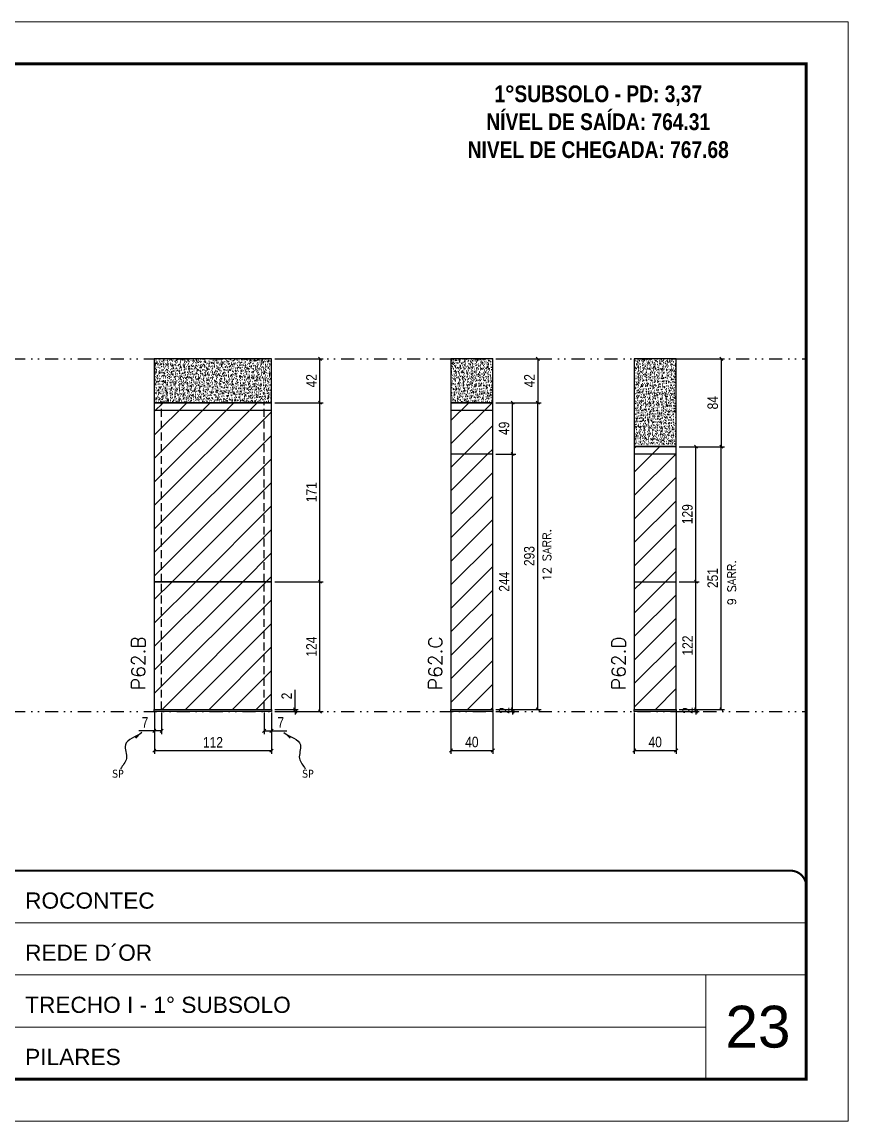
# Model space of a CAD drawing. Extents: x 2949 to 9230, y 1140 to 12527.
# Drawn here: x 6828 to 7618, y 5734 to 6784 of the extents above; entities that cross this region are included whole.
import ezdxf

# ---------------------------------------------------------------- set-up
doc = ezdxf.new("R2010")
doc.units = 0
for name, pattern in [('CONTINUO', [0]), ('DASHED', [0.75, 0.5, -0.25]), ('DIVIDE2', [0.625, 0.25, -0.125, 0, -0.125, 0, -0.125]), ('HIDDEN', [0.375, 0.25, -0.125])]:
    doc.linetypes.add(name, pattern=pattern)
for name, color, linetype, lineweight in [('CARIMBO', 255, 'Continuous', 9), ('Folhas', 255, 'Continuous', 9), ('Hachura', 251, 'Continuous', 9), ('SARRAFO DE PRESSAO', 251, 'DASHED', 9), ('Texto Seção', 7, 'Continuous', 15)]:
    doc.layers.add(name, color=color, linetype=linetype, lineweight=lineweight)
for name, color, linetype in [('COTA', 241, 'Continuous'), ('NOMENCLATURA', 7, 'Continuous'), ('Nível', 160, 'Continuous'), ('Painéis', 200, 'Continuous'), ('SARR_2.2x7', 40, 'Continuous'), ('Sarrafo de Pressão', 42, 'HIDDEN'), ('texto', 7, 'Continuous')]:
    doc.layers.add(name, color=color, linetype=linetype)
doc.styles.add('ARIAL', font='arial.ttf')
doc.styles.add('COTA TECNICA', font='techl___.ttf', dxfattribs={"height": 10})
doc.styles.add('COTA TECNICA-50', font='techl___.ttf', dxfattribs={"height": 10})
doc.styles.add('REGUA-120', font='ROMANS.shx', dxfattribs={"height": 15})
doc.styles.add('ROMANC', font='techb___.ttf', dxfattribs={"height": 2.5})
doc.styles.add('ROMANS', font='romans.shx')
doc.styles.get("Standard").update_dxf_attribs({"font": 'arial.ttf'})
doc.dimstyles.new('COTA PAINEL-50', dxfattribs={"dimtxt": 10, "dimasz": 3, "dimexe": 3, "dimexo": 3, "dimgap": 3, "dimtad": 1, "dimdec": 1, "dimzin": 12, "dimdsep": 46, "dimtxsty": 'COTA TECNICA-50', "dimblk1": 'OBLIQUE', "dimblk2": 'OBLIQUE', "dimsah": 1, "dimcen": 0.9, "dimclrd": 4, "dimclre": 4, "dimclrt": 240, "dimadec": 1, "dimazin": 3, "dimtfac": 1, "dimtdec": 1, "dimtmove": 0, "dimatfit": 3, "dimfxl": 1, "dimtolj": 1, "dimtzin": 12, "dimarcsym": 0})
doc.dimstyles.new('PAINEL', dxfattribs={"dimtxt": 10, "dimasz": 3, "dimexe": 3, "dimexo": 3, "dimgap": 3, "dimtad": 1, "dimdec": 1, "dimzin": 12, "dimdsep": 46, "dimtxsty": 'COTA TECNICA', "dimblk1": 'OBLIQUE', "dimblk2": 'OBLIQUE', "dimsah": 1, "dimcen": 0.9, "dimclrd": 4, "dimclre": 4, "dimclrt": 240, "dimadec": 1, "dimazin": 3, "dimtfac": 1, "dimtdec": 1, "dimtmove": 0, "dimatfit": 3, "dimfxl": 1, "dimtolj": 1, "dimtzin": 12, "dimarcsym": 0})
doc.dimstyles.get("Standard").update_dxf_attribs({"dimtxt": 0.18, "dimasz": 0.18, "dimexe": 0.18, "dimexo": 0.0625, "dimgap": 0.09, "dimtad": 0, "dimtih": 1, "dimtoh": 1, "dimdec": 4, "dimzin": 0, "dimdsep": 46, "dimtxsty": 'Standard', "dimcen": 0.09, "dimadec": 0, "dimazin": 0, "dimtfac": 1, "dimtdec": 4, "dimtofl": 0, "dimtmove": 0, "dimatfit": 3, "dimfxl": 1, "dimtolj": 1, "dimtzin": 0, "dimarcsym": 0})
pattern_1 = [(45, (-126071.967, -22713.47), (-11.2253202, 11.2253202), [])]

# ---------------------------------------------------------------- blocks, each defined once
blk = doc.blocks.new('9999999999')
at = {"color": 30, "linetype": 'CONTINUO'}
for p, q in [((98564.6, 34379.6), (99584, 34379.6)), ((98564.6, 34329.8), (99488, 34329.8)), ((99584, 34329.8), (99488, 34329.8)), ((99488, 34329.8), (99488, 34230.2)), ((98564.6, 34280), (99488, 34280))]:
    blk.add_line(p, q, dxfattribs=at)
at = {"color": 30, "linetype": 'CONTINUO', "const_width": 2}
blk.add_lwpolyline([(99584, 34230.2), (99584, 34414.4, 0.414214), (99569, 34429.4), (98229, 34429.4, 0.414214), (98214, 34414.4), (98214, 34245.2, 0.414214), (98229, 34230.2), (99584, 34230.2)], format="xyb", dxfattribs=at)
at = {"layer": 'Folhas'}
blk.add_lwpolyline([(98139, 34190.2), (99624, 34190.2), (99624, 35240.2), (98139, 35240.2)], close=True, dxfattribs=at)
at = {"layer": 'Folhas', "color": 30, "const_width": 3}
blk.add_lwpolyline([(98214, 34230.2), (99584, 34230.2), (99584, 35200.2), (98214, 35200.2)], close=True, dxfattribs=at)
at = {"color": 7, "linetype": 'Continuous', "ltscale": 5, "style": 'ARIAL'}
for s, height, p in [('ROCONTEC', 15.48, (98837.7, 34393.1)), ('REDE D´OR', 15.48, (98837.7, 34343.3)), ('TRECHO I - 1° SUBSOLO', 15.483, (98837.7, 34293.5)), ('PILARES', 15.48, (98837.7, 34243.7))]:
    blk.add_text(s, height=height, dxfattribs=at).set_placement(p)
blk = doc.blocks.new('_Oblique')
at = {"color": 0, "linetype": 'ByBlock', "lineweight": -2}
blk.add_line((-0.5, -0.5), (0.5, 0.5), dxfattribs=at)
blk = doc.blocks.new('*D1598')
at = {"layer": 'COTA', "color": 4, "lineweight": -2, "transparency": 16777216}
for p, q in [((7238.1, 6124.1), (7238.1, 6084.8)), ((7278.1, 6124.1), (7278.1, 6084.8)), ((7238.1, 6087.8), (7278.1, 6087.8))]:
    blk.add_line(p, q, dxfattribs=at)
at = {"layer": 'Defpoints', "color": 0, "transparency": 16777216}
for p in [(7238.1, 6127.1), (7278.1, 6127.1), (7278.1, 6087.8)]:
    blk.add_point(p, dxfattribs=at)
at = {"layer": 'COTA', "color": 4, "lineweight": -2, "transparency": 16777216, "xscale": 3, "yscale": 3, "zscale": 3, "rotation": 180}
blk.add_blockref('_Oblique', (7238.1, 6087.8), dxfattribs=at)
at = {"layer": 'COTA', "color": 4, "lineweight": -2, "transparency": 16777216, "xscale": 3, "yscale": 3, "zscale": 3}
blk.add_blockref('_Oblique', (7278.1, 6087.8), dxfattribs=at)
at = {"layer": 'COTA', "color": 240, "transparency": 16777216, "insert": (7258.1, 6095.9), "char_height": 10, "attachment_point": 5, "style": 'COTA TECNICA'}
blk.add_mtext('\\A1;40', dxfattribs=at)
blk = doc.blocks.new('*D1599')
at = {"layer": 'COTA', "color": 4, "lineweight": -2, "transparency": 16777216}
for p, q in [((7281.1, 6127.1), (7300, 6127.1)), ((7281.1, 6125.1), (7300, 6125.1)), ((7297, 6127.1), (7297, 6130.1)), ((7297, 6125.1), (7297, 6127.1)), ((7297, 6125.1), (7297, 6122.1))]:
    blk.add_line(p, q, dxfattribs=at)
at = {"layer": 'Defpoints', "color": 0, "transparency": 16777216}
for p in [(7278.1, 6127.1), (7278.1, 6125.1), (7297, 6127.1)]:
    blk.add_point(p, dxfattribs=at)
at = {"layer": 'COTA', "color": 4, "lineweight": -2, "transparency": 16777216, "xscale": 3, "yscale": 3, "zscale": 3}
for p, rotation in [((7297, 6127.1), 270), ((7297, 6125.1), 90)]:
    blk.add_blockref('_Oblique', p, dxfattribs=dict(at, rotation=rotation))
at = {"layer": 'COTA', "color": 240, "transparency": 16777216, "insert": (7289, 6126.1), "char_height": 10, "attachment_point": 5, "rotation": 90, "style": 'COTA TECNICA-50'}
blk.add_mtext('\\A1;2', dxfattribs=at)
blk = doc.blocks.new('*D2164')
at = {"layer": 'COTA', "color": 4, "linetype": 'ByBlock', "lineweight": -2, "transparency": 16777216}
for p, q in [((7281.1, 6462.1), (7324.2, 6462.1)), ((7321.2, 6462.1), (7321.2, 6420.1)), ((7281.1, 6420.1), (7324.2, 6420.1))]:
    blk.add_line(p, q, dxfattribs=at)
at = {"layer": 'Defpoints', "color": 0, "linetype": 'ByBlock', "transparency": 16777216}
for p in [(7278.1, 6462.1), (7278.1, 6420.1), (7321.2, 6420.1)]:
    blk.add_point(p, dxfattribs=at)
at = {"layer": 'COTA', "color": 4, "linetype": 'ByBlock', "lineweight": -2, "transparency": 16777216, "xscale": 3, "yscale": 3, "zscale": 3}
for p, rotation in [((7321.2, 6462.1), 90), ((7321.2, 6420.1), 270)]:
    blk.add_blockref('_Oblique', p, dxfattribs=dict(at, rotation=rotation))
at = {"layer": 'COTA', "color": 240, "linetype": 'ByBlock', "transparency": 16777216, "insert": (7313.1, 6441.1), "char_height": 10, "attachment_point": 5, "rotation": 90, "style": 'COTA TECNICA'}
blk.add_mtext('\\A1;42', dxfattribs=at)
blk = doc.blocks.new('*D2165')
at = {"layer": 'COTA', "color": 4, "linetype": 'ByBlock', "lineweight": -2, "transparency": 16777216}
for p, q in [((7281.1, 6420.1), (7324.2, 6420.1)), ((7321.2, 6127.1), (7321.2, 6420.1)), ((7281.1, 6127.1), (7324.2, 6127.1))]:
    blk.add_line(p, q, dxfattribs=at)
at = {"layer": 'Defpoints', "color": 0, "linetype": 'ByBlock', "transparency": 16777216}
for p in [(7278.1, 6420.1), (7321.2, 6420.1), (7278.1, 6127.1)]:
    blk.add_point(p, dxfattribs=at)
at = {"layer": 'COTA', "color": 4, "linetype": 'ByBlock', "lineweight": -2, "transparency": 16777216, "xscale": 3, "yscale": 3, "zscale": 3}
for p, rotation in [((7321.2, 6420.1), 90), ((7321.2, 6127.1), 270)]:
    blk.add_blockref('_Oblique', p, dxfattribs=dict(at, rotation=rotation))
at = {"layer": 'COTA', "color": 240, "linetype": 'ByBlock', "transparency": 16777216, "insert": (7313, 6273.6), "char_height": 10, "attachment_point": 5, "rotation": 90, "style": 'COTA TECNICA'}
blk.add_mtext('\\A1;293', dxfattribs=at)
blk = doc.blocks.new('*D1645')
at = {"layer": 'COTA', "color": 4, "lineweight": -2, "transparency": 16777216}
for p, q in [((7413.3, 6124.1), (7413.3, 6084.8)), ((7453.3, 6124.1), (7453.3, 6084.8)), ((7413.3, 6087.8), (7453.3, 6087.8))]:
    blk.add_line(p, q, dxfattribs=at)
at = {"layer": 'Defpoints', "color": 0, "transparency": 16777216}
for p in [(7413.3, 6127.1), (7453.3, 6127.1), (7453.3, 6087.8)]:
    blk.add_point(p, dxfattribs=at)
at = {"layer": 'COTA', "color": 4, "lineweight": -2, "transparency": 16777216, "xscale": 3, "yscale": 3, "zscale": 3, "rotation": 180}
blk.add_blockref('_Oblique', (7413.3, 6087.8), dxfattribs=at)
at = {"layer": 'COTA', "color": 4, "lineweight": -2, "transparency": 16777216, "xscale": 3, "yscale": 3, "zscale": 3}
blk.add_blockref('_Oblique', (7453.3, 6087.8), dxfattribs=at)
at = {"layer": 'COTA', "color": 240, "transparency": 16777216, "insert": (7433.3, 6095.9), "char_height": 10, "attachment_point": 5, "style": 'COTA TECNICA'}
blk.add_mtext('\\A1;40', dxfattribs=at)
blk = doc.blocks.new('*D1646')
at = {"layer": 'COTA', "color": 4, "lineweight": -2, "transparency": 16777216}
for p, q in [((7456.3, 6127.1), (7475.2, 6127.1)), ((7456.3, 6125.1), (7475.2, 6125.1)), ((7472.2, 6127.1), (7472.2, 6130.1)), ((7472.2, 6125.1), (7472.2, 6127.1)), ((7472.2, 6125.1), (7472.2, 6122.1))]:
    blk.add_line(p, q, dxfattribs=at)
at = {"layer": 'Defpoints', "color": 0, "transparency": 16777216}
for p in [(7453.3, 6127.1), (7453.3, 6125.1), (7472.2, 6127.1)]:
    blk.add_point(p, dxfattribs=at)
at = {"layer": 'COTA', "color": 4, "lineweight": -2, "transparency": 16777216, "xscale": 3, "yscale": 3, "zscale": 3}
for p, rotation in [((7472.2, 6127.1), 270), ((7472.2, 6125.1), 90)]:
    blk.add_blockref('_Oblique', p, dxfattribs=dict(at, rotation=rotation))
at = {"layer": 'COTA', "color": 240, "transparency": 16777216, "insert": (7464.2, 6126.1), "char_height": 10, "attachment_point": 5, "rotation": 90, "style": 'COTA TECNICA-50'}
blk.add_mtext('\\A1;2', dxfattribs=at)
blk = doc.blocks.new('*D2181')
at = {"layer": 'COTA', "color": 4, "linetype": 'ByBlock', "lineweight": -2, "transparency": 16777216}
for p, q in [((7456.3, 6462.1), (7499.4, 6462.1)), ((7496.4, 6462.1), (7496.4, 6378.1)), ((7456.3, 6378.1), (7499.4, 6378.1))]:
    blk.add_line(p, q, dxfattribs=at)
at = {"layer": 'Defpoints', "color": 0, "linetype": 'ByBlock', "transparency": 16777216}
for p in [(7453.3, 6462.1), (7453.3, 6378.1), (7496.4, 6378.1)]:
    blk.add_point(p, dxfattribs=at)
at = {"layer": 'COTA', "color": 4, "linetype": 'ByBlock', "lineweight": -2, "transparency": 16777216, "xscale": 3, "yscale": 3, "zscale": 3}
for p, rotation in [((7496.4, 6462.1), 90), ((7496.4, 6378.1), 270)]:
    blk.add_blockref('_Oblique', p, dxfattribs=dict(at, rotation=rotation))
at = {"layer": 'COTA', "color": 240, "linetype": 'ByBlock', "transparency": 16777216, "insert": (7488.3, 6420.1), "char_height": 10, "attachment_point": 5, "rotation": 90, "style": 'COTA TECNICA'}
blk.add_mtext('\\A1;84', dxfattribs=at)
blk = doc.blocks.new('*D2182')
at = {"layer": 'COTA', "color": 4, "linetype": 'ByBlock', "lineweight": -2, "transparency": 16777216}
for p, q in [((7456.3, 6378.1), (7499.4, 6378.1)), ((7496.4, 6127.1), (7496.4, 6378.1)), ((7456.3, 6127.1), (7499.4, 6127.1))]:
    blk.add_line(p, q, dxfattribs=at)
at = {"layer": 'Defpoints', "color": 0, "linetype": 'ByBlock', "transparency": 16777216}
for p in [(7453.3, 6378.1), (7496.4, 6378.1), (7453.3, 6127.1)]:
    blk.add_point(p, dxfattribs=at)
at = {"layer": 'COTA', "color": 4, "linetype": 'ByBlock', "lineweight": -2, "transparency": 16777216, "xscale": 3, "yscale": 3, "zscale": 3}
for p, rotation in [((7496.4, 6378.1), 90), ((7496.4, 6127.1), 270)]:
    blk.add_blockref('_Oblique', p, dxfattribs=dict(at, rotation=rotation))
at = {"layer": 'COTA', "color": 240, "linetype": 'ByBlock', "transparency": 16777216, "insert": (7488.3, 6252.6), "char_height": 10, "attachment_point": 5, "rotation": 90, "style": 'COTA TECNICA'}
blk.add_mtext('\\A1;251', dxfattribs=at)
blk = doc.blocks.new('*D1647')
at = {"layer": 'COTA', "color": 4, "lineweight": -2, "transparency": 16777216}
for p, q in [((6954.7, 6124.1), (6954.7, 6084.7)), ((7066.7, 6124.1), (7066.7, 6084.7)), ((6954.7, 6087.7), (7066.7, 6087.7))]:
    blk.add_line(p, q, dxfattribs=at)
at = {"layer": 'Defpoints', "color": 0, "transparency": 16777216}
for p in [(6954.7, 6127.1), (7066.7, 6127.1), (7066.7, 6087.7)]:
    blk.add_point(p, dxfattribs=at)
at = {"layer": 'COTA', "color": 4, "lineweight": -2, "transparency": 16777216, "xscale": 3, "yscale": 3, "zscale": 3, "rotation": 180}
blk.add_blockref('_Oblique', (6954.7, 6087.7), dxfattribs=at)
at = {"layer": 'COTA', "color": 4, "lineweight": -2, "transparency": 16777216, "xscale": 3, "yscale": 3, "zscale": 3}
blk.add_blockref('_Oblique', (7066.7, 6087.7), dxfattribs=at)
at = {"layer": 'COTA', "color": 240, "transparency": 16777216, "insert": (7010.7, 6095.7), "char_height": 10, "attachment_point": 5, "style": 'COTA TECNICA'}
blk.add_mtext('\\A1;112', dxfattribs=at)
blk = doc.blocks.new('*D1648')
at = {"layer": 'COTA', "color": 4, "lineweight": -2, "transparency": 16777216}
for p, q in [((7069.7, 6462.1), (7115.9, 6462.1)), ((7112.9, 6420.1), (7112.9, 6462.1)), ((7069.7, 6420.1), (7115.9, 6420.1))]:
    blk.add_line(p, q, dxfattribs=at)
at = {"layer": 'Defpoints', "color": 0, "transparency": 16777216}
for p in [(7066.7, 6462.1), (7112.9, 6462.1), (7066.7, 6420.1)]:
    blk.add_point(p, dxfattribs=at)
at = {"layer": 'COTA', "color": 4, "lineweight": -2, "transparency": 16777216, "xscale": 3, "yscale": 3, "zscale": 3}
for p, rotation in [((7112.9, 6462.1), 90), ((7112.9, 6420.1), 270)]:
    blk.add_blockref('_Oblique', p, dxfattribs=dict(at, rotation=rotation))
at = {"layer": 'COTA', "color": 240, "transparency": 16777216, "insert": (7104.8, 6441.1), "char_height": 10, "attachment_point": 5, "rotation": 90, "style": 'COTA TECNICA'}
blk.add_mtext('\\A1;42', dxfattribs=at)
blk = doc.blocks.new('*D1649')
at = {"layer": 'COTA', "color": 4, "lineweight": -2, "transparency": 16777216}
for p, q in [((6954.7, 6122.1), (6954.7, 6103.6)), ((6961.7, 6124.1), (6961.7, 6103.6)), ((6954.7, 6106.6), (6939.9, 6106.6)), ((6961.7, 6106.6), (6954.7, 6106.6))]:
    blk.add_line(p, q, dxfattribs=at)
at = {"layer": 'Defpoints', "color": 0, "transparency": 16777216}
for p in [(6954.7, 6125.1), (6961.7, 6127.1), (6954.7, 6106.6)]:
    blk.add_point(p, dxfattribs=at)
at = {"layer": 'COTA', "color": 4, "lineweight": -2, "transparency": 16777216, "xscale": 3, "yscale": 3, "zscale": 3, "rotation": 180}
blk.add_blockref('_Oblique', (6954.7, 6106.6), dxfattribs=at)
at = {"layer": 'COTA', "color": 4, "lineweight": -2, "transparency": 16777216, "xscale": 3, "yscale": 3, "zscale": 3}
blk.add_blockref('_Oblique', (6961.7, 6106.6), dxfattribs=at)
at = {"layer": 'COTA', "color": 240, "transparency": 16777216, "insert": (6945.8, 6114.7), "char_height": 10, "attachment_point": 5, "style": 'COTA TECNICA-50'}
blk.add_mtext('\\A1;7', dxfattribs=at)
blk = doc.blocks.new('*D1650')
at = {"layer": 'COTA', "color": 4, "lineweight": -2, "transparency": 16777216}
for p, q in [((7059.7, 6124.1), (7059.7, 6103.6)), ((7066.7, 6122.1), (7066.7, 6103.6)), ((7059.7, 6106.6), (7066.7, 6106.6)), ((7066.7, 6106.6), (7081.4, 6106.6))]:
    blk.add_line(p, q, dxfattribs=at)
at = {"layer": 'Defpoints', "color": 0, "transparency": 16777216}
for p in [(7059.7, 6127.1), (7066.7, 6125.1), (7066.7, 6106.6)]:
    blk.add_point(p, dxfattribs=at)
at = {"layer": 'COTA', "color": 4, "lineweight": -2, "transparency": 16777216, "xscale": 3, "yscale": 3, "zscale": 3, "rotation": 180}
blk.add_blockref('_Oblique', (7059.7, 6106.6), dxfattribs=at)
at = {"layer": 'COTA', "color": 4, "lineweight": -2, "transparency": 16777216, "xscale": 3, "yscale": 3, "zscale": 3}
blk.add_blockref('_Oblique', (7066.7, 6106.6), dxfattribs=at)
at = {"layer": 'COTA', "color": 240, "transparency": 16777216, "insert": (7075.5, 6114.7), "char_height": 10, "attachment_point": 5, "style": 'COTA TECNICA-50'}
blk.add_mtext('\\A1;7', dxfattribs=at)
blk = doc.blocks.new('*D1651')
at = {"layer": 'COTA', "color": 4, "lineweight": -2, "transparency": 16777216}
for p, q in [((7069.7, 6249.1), (7115.9, 6249.1)), ((7112.9, 6125.1), (7112.9, 6249.1)), ((7069.7, 6125.1), (7115.9, 6125.1))]:
    blk.add_line(p, q, dxfattribs=at)
at = {"layer": 'Defpoints', "color": 0, "transparency": 16777216}
for p in [(7066.7, 6249.1), (7112.9, 6249.1), (7066.7, 6125.1)]:
    blk.add_point(p, dxfattribs=at)
at = {"layer": 'COTA', "color": 4, "lineweight": -2, "transparency": 16777216, "xscale": 3, "yscale": 3, "zscale": 3}
for p, rotation in [((7112.9, 6249.1), 90), ((7112.9, 6125.1), 270)]:
    blk.add_blockref('_Oblique', p, dxfattribs=dict(at, rotation=rotation))
at = {"layer": 'COTA', "color": 240, "transparency": 16777216, "insert": (7104.8, 6187.1), "char_height": 10, "attachment_point": 5, "rotation": 90, "style": 'COTA TECNICA-50'}
blk.add_mtext('\\A1;124', dxfattribs=at)
blk = doc.blocks.new('*D1652')
at = {"layer": 'COTA', "color": 4, "lineweight": -2, "transparency": 16777216}
for p, q in [((7089.2, 6127.1), (7089.2, 6145.9)), ((7069.7, 6127.1), (7092.2, 6127.1)), ((7069.7, 6125.1), (7092.2, 6125.1)), ((7089.2, 6125.1), (7089.2, 6127.1)), ((7089.2, 6125.1), (7089.2, 6122.1))]:
    blk.add_line(p, q, dxfattribs=at)
at = {"layer": 'Defpoints', "color": 0, "transparency": 16777216}
for p in [(7066.7, 6127.1), (7066.7, 6125.1), (7089.2, 6125.1)]:
    blk.add_point(p, dxfattribs=at)
at = {"layer": 'COTA', "color": 4, "lineweight": -2, "transparency": 16777216, "xscale": 3, "yscale": 3, "zscale": 3}
for p, rotation in [((7089.2, 6127.1), 270), ((7089.2, 6125.1), 90)]:
    blk.add_blockref('_Oblique', p, dxfattribs=dict(at, rotation=rotation))
at = {"layer": 'COTA', "color": 240, "transparency": 16777216, "insert": (7081.2, 6139.9), "char_height": 10, "attachment_point": 5, "rotation": 90, "style": 'COTA TECNICA-50'}
blk.add_mtext('\\A1;2', dxfattribs=at)
blk = doc.blocks.new('*D2183')
at = {"layer": 'COTA', "color": 4, "linetype": 'ByBlock', "lineweight": -2, "transparency": 16777216}
for p, q in [((7069.7, 6420.1), (7115.9, 6420.1)), ((7112.9, 6249.1), (7112.9, 6420.1)), ((7069.7, 6249.1), (7115.9, 6249.1))]:
    blk.add_line(p, q, dxfattribs=at)
at = {"layer": 'Defpoints', "color": 0, "linetype": 'ByBlock', "transparency": 16777216}
for p in [(7066.7, 6420.1), (7112.9, 6420.1), (7066.7, 6249.1)]:
    blk.add_point(p, dxfattribs=at)
at = {"layer": 'COTA', "color": 4, "linetype": 'ByBlock', "lineweight": -2, "transparency": 16777216, "xscale": 3, "yscale": 3, "zscale": 3}
for p, rotation in [((7112.9, 6420.1), 90), ((7112.9, 6249.1), 270)]:
    blk.add_blockref('_Oblique', p, dxfattribs=dict(at, rotation=rotation))
at = {"layer": 'COTA', "color": 240, "linetype": 'ByBlock', "transparency": 16777216, "insert": (7104.8, 6334.6), "char_height": 10, "attachment_point": 5, "rotation": 90, "style": 'COTA TECNICA'}
blk.add_mtext('\\A1;171', dxfattribs=at)
blk = doc.blocks.new('*D2075')
at = {"layer": 'COTA', "color": 4, "linetype": 'ByBlock', "lineweight": -2, "transparency": 16777216}
for p, q in [((7281.1, 6371.1), (7300, 6371.1)), ((7297, 6127.1), (7297, 6371.1)), ((7281.1, 6127.1), (7300, 6127.1))]:
    blk.add_line(p, q, dxfattribs=at)
at = {"layer": 'Defpoints', "color": 0, "linetype": 'ByBlock', "transparency": 16777216}
for p in [(7278.1, 6371.1), (7297, 6371.1), (7278.1, 6127.1)]:
    blk.add_point(p, dxfattribs=at)
at = {"layer": 'COTA', "color": 4, "linetype": 'ByBlock', "lineweight": -2, "transparency": 16777216, "xscale": 3, "yscale": 3, "zscale": 3}
for p, rotation in [((7297, 6371.1), 90), ((7297, 6127.1), 270)]:
    blk.add_blockref('_Oblique', p, dxfattribs=dict(at, rotation=rotation))
at = {"layer": 'COTA', "color": 240, "linetype": 'ByBlock', "transparency": 16777216, "insert": (7289, 6249.1), "char_height": 10, "attachment_point": 5, "rotation": 90, "style": 'COTA TECNICA'}
blk.add_mtext('\\A1;244', dxfattribs=at)
blk = doc.blocks.new('*D2076')
at = {"layer": 'COTA', "color": 4, "linetype": 'ByBlock', "lineweight": -2, "transparency": 16777216}
for p, q in [((7281.1, 6420.1), (7300, 6420.1)), ((7297, 6371.1), (7297, 6420.1)), ((7281.1, 6371.1), (7300, 6371.1))]:
    blk.add_line(p, q, dxfattribs=at)
at = {"layer": 'Defpoints', "color": 0, "linetype": 'ByBlock', "transparency": 16777216}
for p in [(7278.1, 6420.1), (7297, 6420.1), (7278.1, 6371.1)]:
    blk.add_point(p, dxfattribs=at)
at = {"layer": 'COTA', "color": 4, "linetype": 'ByBlock', "lineweight": -2, "transparency": 16777216, "xscale": 3, "yscale": 3, "zscale": 3}
for p, rotation in [((7297, 6420.1), 90), ((7297, 6371.1), 270)]:
    blk.add_blockref('_Oblique', p, dxfattribs=dict(at, rotation=rotation))
at = {"layer": 'COTA', "color": 240, "linetype": 'ByBlock', "transparency": 16777216, "insert": (7288.9, 6395.6), "char_height": 10, "attachment_point": 5, "rotation": 90, "style": 'COTA TECNICA'}
blk.add_mtext('\\A1;49', dxfattribs=at)
blk = doc.blocks.new('*D2077')
at = {"layer": 'COTA', "color": 4, "linetype": 'ByBlock', "lineweight": -2, "transparency": 16777216}
for p, q in [((7456.3, 6249.1), (7475.2, 6249.1)), ((7472.2, 6127.1), (7472.2, 6249.1)), ((7456.3, 6127.1), (7475.2, 6127.1))]:
    blk.add_line(p, q, dxfattribs=at)
at = {"layer": 'Defpoints', "color": 0, "linetype": 'ByBlock', "transparency": 16777216}
for p in [(7453.3, 6249.1), (7472.2, 6249.1), (7453.3, 6127.1)]:
    blk.add_point(p, dxfattribs=at)
at = {"layer": 'COTA', "color": 4, "linetype": 'ByBlock', "lineweight": -2, "transparency": 16777216, "xscale": 3, "yscale": 3, "zscale": 3}
for p, rotation in [((7472.2, 6249.1), 90), ((7472.2, 6127.1), 270)]:
    blk.add_blockref('_Oblique', p, dxfattribs=dict(at, rotation=rotation))
at = {"layer": 'COTA', "color": 240, "linetype": 'ByBlock', "transparency": 16777216, "insert": (7464.2, 6188.1), "char_height": 10, "attachment_point": 5, "rotation": 90, "style": 'COTA TECNICA'}
blk.add_mtext('\\A1;122', dxfattribs=at)
blk = doc.blocks.new('*D2078')
at = {"layer": 'COTA', "color": 4, "linetype": 'ByBlock', "lineweight": -2, "transparency": 16777216}
for p, q in [((7456.3, 6378.1), (7475.2, 6378.1)), ((7472.2, 6249.1), (7472.2, 6378.1)), ((7456.3, 6249.1), (7475.2, 6249.1))]:
    blk.add_line(p, q, dxfattribs=at)
at = {"layer": 'Defpoints', "color": 0, "linetype": 'ByBlock', "transparency": 16777216}
for p in [(7453.3, 6378.1), (7472.2, 6378.1), (7453.3, 6249.1)]:
    blk.add_point(p, dxfattribs=at)
at = {"layer": 'COTA', "color": 4, "linetype": 'ByBlock', "lineweight": -2, "transparency": 16777216, "xscale": 3, "yscale": 3, "zscale": 3}
for p, rotation in [((7472.2, 6378.1), 90), ((7472.2, 6249.1), 270)]:
    blk.add_blockref('_Oblique', p, dxfattribs=dict(at, rotation=rotation))
at = {"layer": 'COTA', "color": 240, "linetype": 'ByBlock', "transparency": 16777216, "insert": (7464.1, 6313.6), "char_height": 10, "attachment_point": 5, "rotation": 90, "style": 'COTA TECNICA'}
blk.add_mtext('\\A1;129', dxfattribs=at)

msp = doc.modelspace()

# ---------------------------------------------------------------- hatches: boundary and pattern name
at = {"layer": 'COTA', "linetype": 'ByBlock'}
h = msp.add_hatch(dxfattribs=at)
h.set_pattern_fill('AR-CONC', color=256, scale=0.03)
h.set_pattern_definition([(50, (-124457.1055, -22715.2705), (5.46554007, -0.47817257), [0.5715, -6.2865]), (355, (-124457.1055, -22715.2705), (-1.05730264, 5.73170536), [0.4572, -5.02921753]), (100.4514447, (-124456.65, -22715.3104), (4.40823741, 5.25353256), [0.48570026, -5.34270734]), (46.1842, (-124457.1055, -22713.7465), (8.13237123, -1.26126984), [0.85725, -9.42975]), (96.6355576, (-124456.428, -22713.852), (7.122124, 7.42278374), [0.7285507, -8.01406824]), (351.184151, (-124457.1055, -22713.7465), (7.122124, 7.42278374), [0.685799, -7.54379196]), (21, (-124456.3435, -22714.1275), (4.54843174, -3.06795595), [0.5715, -6.2865]), (326, (-124456.3435, -22714.1275), (1.85406085, 5.52563898), [0.4572, -5.0292]), (71.451445, (-124455.9644, -22714.383), (6.40249258, 2.45768307), [0.48570026, -5.34269813]), (37.5, (-124457.1055, -22715.2705), (0.092658098, 2.536651166), [0, -4.96824, 0, -5.1054, 0, -5.04825]), (7.5, (-124457.1055, -22715.2705), (2.004589875, 3.005417245), [0, -2.91084, 0, -4.85394, 0, -1.92405]), (327.5, (-124458.8047, -22715.2705), (4.067717855, -0.17186232), [0, -1.905, 0, -5.9436, 0, -7.8867]), (317.5, (-124459.5667, -22715.2705), (4.44387544, 0.76279473), [0, -2.4765, 0, -3.94716, 0, -5.6007])])
h.paths.add_polyline_path([(6954.68, 6420.14), (7066.68, 6420.14), (7066.68, 6462.14), (6954.68, 6462.14)])
h = msp.add_hatch(dxfattribs=at)
h.set_pattern_fill('AR-CONC', color=256, scale=0.03)
h.set_pattern_definition([(50, (-124470.9665, -22753.2705), (5.46554007, -0.47817257), [0.5715, -6.2865]), (355, (-124470.9665, -22753.2705), (-1.05730264, 5.73170536), [0.4572, -5.02921753]), (100.4514447, (-124470.511, -22753.3104), (4.40823741, 5.25353256), [0.48570026, -5.34270734]), (46.1842, (-124470.9665, -22751.7465), (8.13237123, -1.26126984), [0.85725, -9.42975]), (96.6355576, (-124470.289, -22751.852), (7.122124, 7.42278374), [0.7285507, -8.01406824]), (351.184151, (-124470.9665, -22751.7465), (7.122124, 7.42278374), [0.685799, -7.54379196]), (21, (-124470.2045, -22752.1275), (4.54843174, -3.06795595), [0.5715, -6.2865]), (326, (-124470.2045, -22752.1275), (1.85406085, 5.52563898), [0.4572, -5.0292]), (71.451445, (-124469.8255, -22752.383), (6.40249258, 2.45768307), [0.48570026, -5.34269813]), (37.5, (-124470.9665, -22753.2705), (0.092658098, 2.536651166), [0, -4.96824, 0, -5.1054, 0, -5.04825]), (7.5, (-124470.9665, -22753.2705), (2.004589875, 3.005417245), [0, -2.91084, 0, -4.85394, 0, -1.92405]), (327.5, (-124472.6658, -22753.2705), (4.067717855, -0.17186232), [0, -1.905, 0, -5.9436, 0, -7.8867]), (317.5, (-124473.4278, -22753.2705), (4.44387544, 0.76279473), [0, -2.4765, 0, -3.94716, 0, -5.6007])])
h.paths.add_polyline_path([(7238.14, 6420.14), (7278.14, 6420.14), (7278.14, 6462.14), (7238.14, 6462.14)])
h = msp.add_hatch(dxfattribs=at)
h.set_pattern_fill('AR-CONC', color=256, scale=0.03)
h.set_pattern_definition([(50, (-124311.794, -22753.2705), (5.46554007, -0.47817257), [0.5715, -6.2865]), (355, (-124311.794, -22753.2705), (-1.05730264, 5.73170536), [0.4572, -5.02921753]), (100.4514447, (-124311.3384, -22753.3104), (4.40823741, 5.25353256), [0.48570026, -5.34270734]), (46.1842, (-124311.794, -22751.7465), (8.13237123, -1.26126984), [0.85725, -9.42975]), (96.6355576, (-124311.116, -22751.852), (7.122124, 7.42278374), [0.7285507, -8.01406824]), (351.184151, (-124311.794, -22751.7465), (7.122124, 7.42278374), [0.685799, -7.54379196]), (21, (-124311.032, -22752.1275), (4.54843174, -3.06795595), [0.5715, -6.2865]), (326, (-124311.032, -22752.1275), (1.85406085, 5.52563898), [0.4572, -5.0292]), (71.451445, (-124310.653, -22752.383), (6.40249258, 2.45768307), [0.48570026, -5.34269813]), (37.5, (-124311.7939, -22753.2705), (0.092658098, 2.536651166), [0, -4.96824, 0, -5.1054, 0, -5.04825]), (7.5, (-124311.7939, -22753.2705), (2.004589875, 3.005417245), [0, -2.91084, 0, -4.85394, 0, -1.92405]), (327.5, (-124313.4931, -22753.2705), (4.067717855, -0.17186232), [0, -1.905, 0, -5.9436, 0, -7.8867]), (317.5, (-124314.255, -22753.2705), (4.44387544, 0.76279473), [0, -2.4765, 0, -3.94716, 0, -5.6007])])
h.paths.add_polyline_path([(7413.31, 6380.14), (7453.31, 6380.14), (7453.31, 6462.14), (7413.31, 6462.14)])
at = {"layer": 'Hachura', "linetype": 'ByBlock'}
h = msp.add_hatch(dxfattribs=at)
h.set_pattern_fill('ANSI31', color=256, scale=5)
h.set_pattern_definition(pattern_1)
h.paths.add_polyline_path([(7066.68, 6420.14), (6954.68, 6420.14), (6954.68, 6249.14), (7066.68, 6249.14)])
h = msp.add_hatch(dxfattribs=at)
h.set_pattern_fill('ANSI31', color=256, scale=5)
h.set_pattern_definition(pattern_1)
h.paths.add_polyline_path([(7278.14, 6420.14), (7238.14, 6420.14), (7238.14, 6371.14), (7278.14, 6371.14)])
h = msp.add_hatch(dxfattribs=at)
h.set_pattern_fill('ANSI31', color=256, scale=5)
h.set_pattern_definition(pattern_1)
h.paths.add_polyline_path([(7453.31, 6378.14), (7413.31, 6378.14), (7413.31, 6249.14), (7453.31, 6249.14)])
h = msp.add_hatch(dxfattribs=at)
h.set_pattern_fill('ANSI31', color=256, scale=5)
h.set_pattern_definition(pattern_1)
h.paths.add_polyline_path([(7278.14, 6371.14), (7238.14, 6371.14), (7238.14, 6127.14), (7278.14, 6127.14)])
h = msp.add_hatch(dxfattribs=at)
h.set_pattern_fill('ANSI31', color=256, scale=5)
h.set_pattern_definition(pattern_1)
h.paths.add_polyline_path([(7066.68, 6249.14), (6954.68, 6249.14), (6954.68, 6127.14), (7066.68, 6127.14)])
h = msp.add_hatch(dxfattribs=at)
h.set_pattern_fill('ANSI31', color=256, scale=5)
h.set_pattern_definition(pattern_1)
h.paths.add_polyline_path([(7453.31, 6249.14), (7413.31, 6249.14), (7413.31, 6127.14), (7453.31, 6127.14)])

# ---------------------------------------------------------------- linework, layer by layer
at = {"layer": 'COTA', "linetype": 'ByBlock'}
for points in [[(6954.68, 6420.14), (7066.68, 6420.14), (7066.68, 6462.14), (6954.68, 6462.14)], [(7238.14, 6420.14), (7278.14, 6420.14), (7278.14, 6462.14), (7238.14, 6462.14)], [(7413.31, 6378.14), (7453.31, 6378.14), (7453.31, 6462.14), (7413.31, 6462.14)]]:
    msp.add_lwpolyline(points, close=True, dxfattribs=at)
at = {"layer": 'Nível', "color": 4, "linetype": 'DIVIDE2', "ltscale": 50}
for p, q in [((6567.19, 6462.14), (7577.53, 6462.14)), ((6567.19, 6125.14), (7577.53, 6125.14))]:
    msp.add_line(p, q, dxfattribs=at)
at = {"layer": 'Painéis'}
for p, q in [((7238.14, 6420.14), (7278.14, 6420.14)), ((7278.14, 6420.14), (7238.14, 6420.14)), ((7238.14, 6420.14), (7238.14, 6420.14)), ((7278.14, 6420.14), (7278.14, 6420.14)), ((7238.14, 6371.14), (7278.14, 6371.14)), ((7413.31, 6249.14), (7453.31, 6249.14))]:
    msp.add_line(p, q, dxfattribs=at)
for points in [[(6954.68, 6249.14), (7066.68, 6249.14), (7066.68, 6420.14), (6954.68, 6420.14)], [(7238.14, 6127.14), (7278.14, 6127.14), (7278.14, 6420.14), (7238.14, 6420.14)], [(7413.31, 6127.14), (7453.31, 6127.14), (7453.31, 6378.14), (7413.31, 6378.14)], [(7413.31, 6378.14), (7453.31, 6378.14), (7453.31, 6378.14), (7413.31, 6378.14)], [(6954.68, 6127.14), (7066.68, 6127.14), (7066.68, 6249.14), (6954.68, 6249.14)], [(6954.68, 6127.14), (7066.68, 6127.14), (7066.68, 6125.14), (6954.68, 6125.14)], [(7238.14, 6127.14), (7278.14, 6127.14), (7278.14, 6125.14), (7238.14, 6125.14)], [(7413.31, 6127.14), (7453.31, 6127.14), (7453.31, 6125.14), (7413.31, 6125.14)]]:
    msp.add_lwpolyline(points, close=True, dxfattribs=at)
at = {"layer": 'SARR_2.2x7'}
for p, q in [((6954.68, 6413.14), (7066.68, 6413.14)), ((7238.14, 6413.14), (7278.14, 6413.14)), ((7413.31, 6371.14), (7453.31, 6371.14))]:
    msp.add_line(p, q, dxfattribs=at)
at = {"layer": 'Sarrafo de Pressão', "ltscale": 30}
for p, q in [((6961.68, 6249.14), (6961.68, 6420.14)), ((7059.68, 6249.14), (7059.68, 6420.14)), ((6961.68, 6127.14), (6961.68, 6249.14)), ((7059.68, 6127.14), (7059.68, 6249.14))]:
    msp.add_line(p, q, dxfattribs=at)

# ---------------------------------------------------------------- block references
at = {"layer": 'SARRAFO DE PRESSAO', "color": 6, "linetype": 'ByBlock'}
msp.add_blockref('9999999999', (-92006.44, -28456.35), dxfattribs=at)

# ---------------------------------------------------------------- texts
at = {"layer": 'CARIMBO', "style": 'ARIAL'}
msp.add_text('23', height=40, dxfattribs=at).set_placement((7500.39, 5804))
at = {"layer": 'NOMENCLATURA', "color": 2, "insert": (7378.86, 6749.92), "char_height": 16, "attachment_point": 2, "style": 'ROMANC'}
msp.add_mtext_dynamic_manual_height_columns('\\P1°SUBSOLO - PD: 3,37\\PNÍVEL DE SAÍDA: 764.31\\PNIVEL DE CHEGADA: 767.68', width=300.2766, gutter_width=1, heights=[0], dxfattribs=at)
at = {"layer": 'texto', "color": 0, "char_height": 7.5, "attachment_point": 5}
for insert in [(6919.9, 6065.65), (7101.45, 6065.65)]:
    msp.add_mtext('{\\fTahoma|b0|i0|c0|p34;\\C4;SP}', dxfattribs=dict(at, insert=insert))
at = {"layer": 'Texto Seção', "linetype": 'Continuous', "style": 'ROMANS'}
for s, p in [('12 SARR.', (7333.76, 6249.52)), ('9 SARR.', (7510.48, 6226.6))]:
    msp.add_text(s, height=8, rotation=90, dxfattribs=at).set_placement(p)
at = {"layer": 'Texto Seção', "char_height": 13, "width": 285.3299, "attachment_point": 7, "rotation": 90, "style": 'REGUA-120'}
for s, insert in [('P62.B', (6946.01, 6145.61)), ('P62.C', (7229.8, 6145.61)), ('P62.D', (7404.98, 6145.61))]:
    msp.add_mtext(s, dxfattribs=dict(at, insert=insert))

# ---------------------------------------------------------------- dimensions: what is measured, and where the dimension line sits
at = {"layer": 'COTA'}
dim = msp.add_linear_dim(base=(7112.91, 6462.14), p1=(7066.68, 6420.14), p2=(7066.68, 6462.14), angle=90, dimstyle='PAINEL', override={"dimarcsym": 2}, dxfattribs=at)
dim.commit()
dim.dimension.update_dxf_attribs({"geometry": '*D1648', "text_midpoint": (7112.91, 6441.14), "dimtype": 160})
at = {"layer": 'COTA', "linetype": 'ByBlock'}
for base, p1, p2, picture, middle in [((7321.22, 6420.14), (7278.14, 6462.14), (7278.14, 6420.14), '*D2164', (7313.15, 6441.14)), ((7496.39, 6378.14), (7453.31, 6462.14), (7453.31, 6378.14), '*D2181', (7488.3, 6420.14)), ((7112.91, 6420.14), (7066.68, 6249.14), (7066.68, 6420.14), '*D2183', (7104.84, 6334.64)), ((7321.22, 6420.14), (7278.14, 6127.14), (7278.14, 6420.14), '*D2165', (7312.97, 6273.64)), ((7496.39, 6378.14), (7453.31, 6127.14), (7453.31, 6378.14), '*D2182', (7488.28, 6252.64)), ((7297.04, 6371.14), (7278.14, 6127.14), (7278.14, 6371.14), '*D2075', (7288.97, 6249.14)), ((7472.22, 6249.14), (7453.31, 6127.14), (7453.31, 6249.14), '*D2077', (7464.16, 6188.14))]:
    dim = msp.add_linear_dim(base=base, p1=p1, p2=p2, angle=90, dimstyle='PAINEL', dxfattribs=at)
    dim.commit()
    dim.dimension.update_dxf_attribs({"geometry": picture, "text_midpoint": middle})
for base, p1, p2, picture, middle in [((7297.04, 6420.14), (7278.14, 6371.14), (7278.14, 6420.14), '*D2076', (7288.94, 6395.64)), ((7472.22, 6378.14), (7453.31, 6249.14), (7453.31, 6378.14), '*D2078', (7464.13, 6313.64))]:
    dim = msp.add_linear_dim(base=base, p1=p1, p2=p2, angle=90, dimstyle='PAINEL', override={"dimtmove": 1}, dxfattribs=at)
    dim.commit()
    dim.dimension.update_dxf_attribs({"geometry": picture, "text_midpoint": middle})
at = {"layer": 'COTA'}
for base, p1, p2, angle, picture, middle in [((7112.91, 6249.14), (7066.68, 6125.14), (7066.68, 6249.14), 90, '*D1651', (7104.84, 6187.14)), ((6954.68, 6106.63), (6961.68, 6127.14), (6954.68, 6125.14), 180, '*D1649', (6945.81, 6114.71))]:
    dim = msp.add_linear_dim(base=base, p1=p1, p2=p2, angle=angle, dimstyle='COTA PAINEL-50', dxfattribs=at)
    dim.commit()
    dim.dimension.update_dxf_attribs({"geometry": picture, "text_midpoint": middle})
for base, p1, p2, picture, middle in [((7089.2, 6125.14), (7066.68, 6127.14), (7066.68, 6125.14), '*D1652', (7089.2, 6139.89)), ((7297.04, 6127.14), (7278.14, 6125.14), (7278.14, 6127.14), '*D1599', (7297.04, 6126.14)), ((7472.22, 6127.14), (7453.31, 6125.14), (7453.31, 6127.14), '*D1646', (7472.22, 6126.14))]:
    dim = msp.add_linear_dim(base=base, p1=p1, p2=p2, angle=90, dimstyle='COTA PAINEL-50', dxfattribs=at)
    dim.commit()
    dim.dimension.update_dxf_attribs({"geometry": picture, "text_midpoint": middle, "dimtype": 160})
for base, p1, p2, picture, middle in [((7066.68, 6087.69), (6954.68, 6127.14), (7066.68, 6127.14), '*D1647', (7010.68, 6095.75)), ((7278.14, 6087.8), (7238.14, 6127.14), (7278.14, 6127.14), '*D1598', (7258.14, 6095.9)), ((7453.31, 6087.8), (7413.31, 6127.14), (7453.31, 6127.14), '*D1645', (7433.31, 6095.9))]:
    dim = msp.add_linear_dim(base=base, p1=p1, p2=p2, dimstyle='PAINEL', override={"dimarcsym": 2}, dxfattribs=at)
    dim.commit()
    dim.dimension.update_dxf_attribs({"geometry": picture, "text_midpoint": middle})
dim = msp.add_linear_dim(base=(7066.68, 6106.63), p1=(7059.68, 6127.14), p2=(7066.68, 6125.14), dimstyle='COTA PAINEL-50', dxfattribs=at)
dim.commit()
dim.dimension.update_dxf_attribs({"geometry": '*D1650', "text_midpoint": (7075.54, 6114.71)})

# ---------------------------------------------------------------- leaders
at = {"layer": 'COTA', "path_type": 1}
for points in [[(6942.85, 6104.96), (6927.06, 6093.13), (6927.99, 6080.12), (6922.43, 6070.34)], [(7078.5, 6104.96), (7094.29, 6093.13), (7093.36, 6080.12), (7098.92, 6070.34)]]:
    msp.add_leader(points, dimstyle='Standard', override={"dimasz": 8}, dxfattribs=at)

doc.saveas('drawing.dxf')
